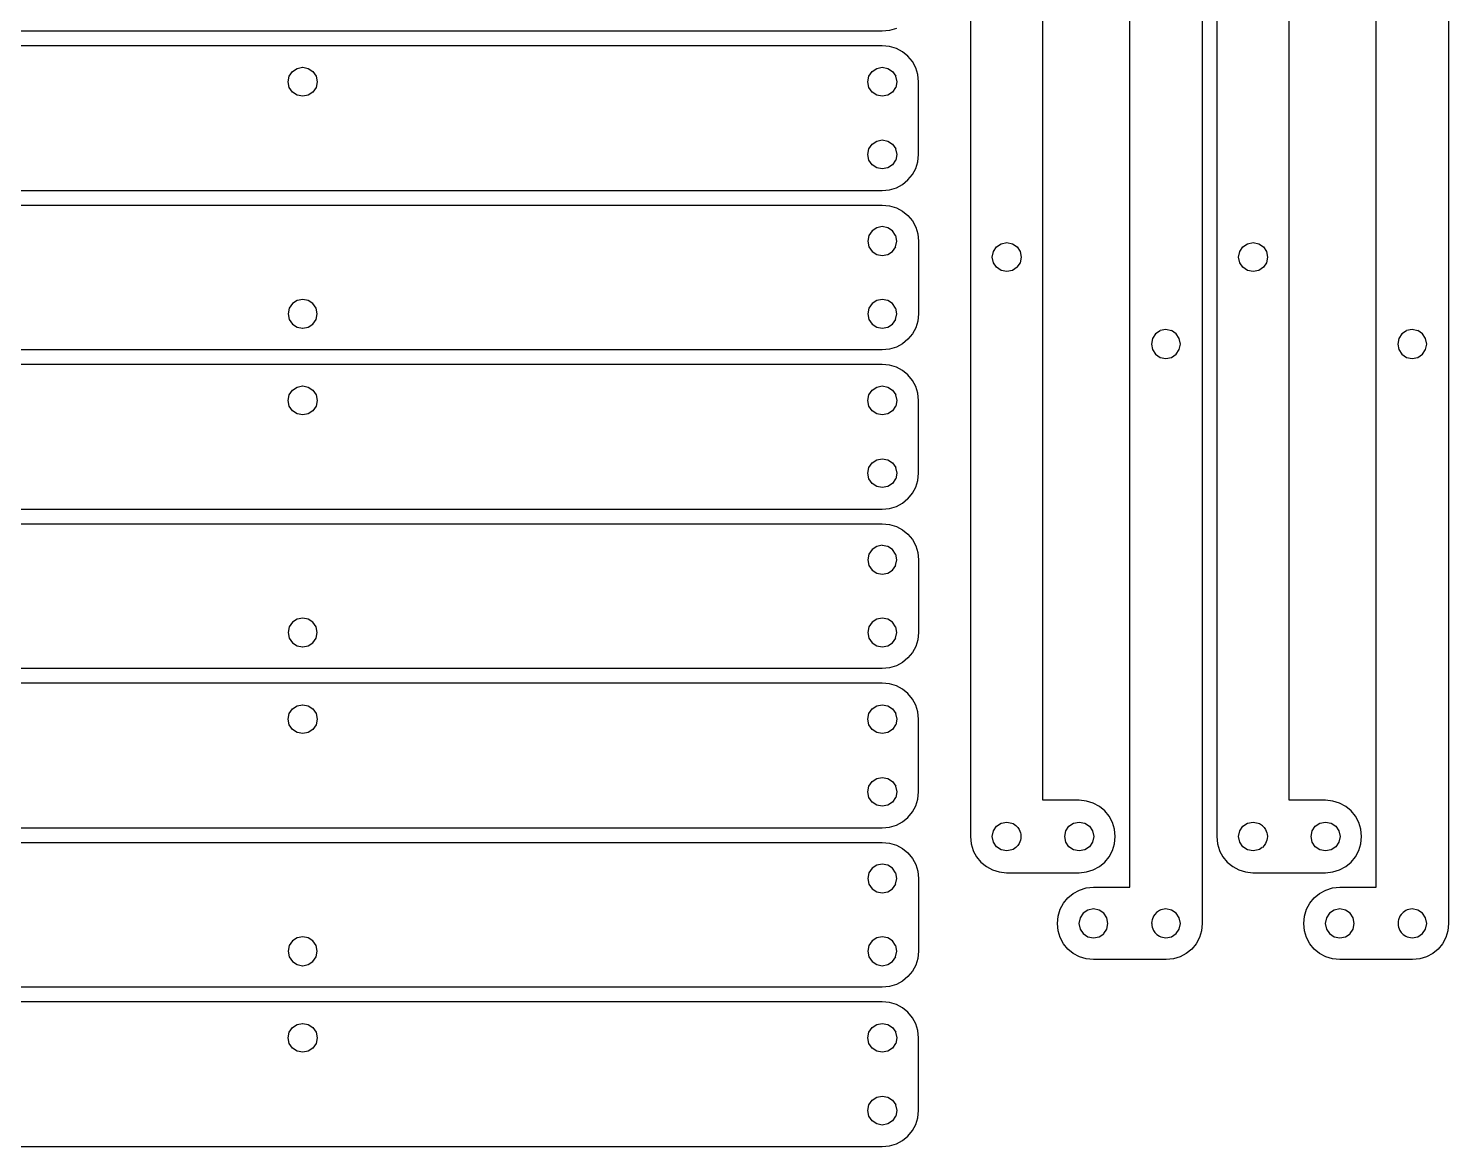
# Model space of a CAD drawing. Extents: x -265 to 665, y -93 to 439.
# Drawn here: x 468.9 to 664.9, y 112.8 to 267.2 of the extents above; entities that cross this region are included whole.
import ezdxf

# ---------------------------------------------------------------- set-up
doc = ezdxf.new("R2010")
doc.units = 0

msp = doc.modelspace()

# ---------------------------------------------------------------- linework, layer by layer
at = {"layer": 'Calque 1'}
for p, q in [((598.941, 432.088), (598.941, 155.588)), ((632.941, 432.088), (632.941, 155.588)), ((608.941, 160.585), (608.941, 427.086)), ((642.939, 160.585), (642.939, 427.086)), ((630.94, 420.086), (630.94, 143.586)), ((664.939, 420.086), (664.939, 143.586)), ((620.941, 148.584), (620.941, 415.084)), ((654.941, 148.584), (654.941, 415.084)), ((586.785, 266.772), (310.285, 266.772)), ((587.795, 266.872), (586.78482, 266.771458)), ((588.735, 267.163), (587.795201, 266.871959)), ((586.785, 264.772), (310.285, 264.772)), ((587.795, 264.671), (586.78482, 264.771542)), ((588.735, 264.38), (587.795201, 264.671041)), ((589.584, 263.92), (588.734424, 264.380374)), ((590.324, 263.311), (589.584491, 263.919541)), ((590.933, 262.57), (590.323401, 263.310835)), ((504.942, 260.567), (505.370783, 261.201999)), ((505.371, 261.202), (506.006899, 261.630624)), ((506.006, 261.631), (506.784588, 261.78975)), ((506.785, 261.79), (507.563244, 261.63125)), ((507.563, 261.631), (508.198661, 261.202376)), ((508.199, 261.202), (508.627624, 260.567001)), ((584.942, 260.567), (585.370624, 261.201999)), ((585.371, 261.202), (586.006793, 261.630624)), ((586.007, 261.631), (586.785403, 261.78975)), ((586.785, 261.79), (587.563403, 261.63125)), ((587.563, 261.631), (588.198528, 261.202376)), ((588.199, 261.202), (588.62736, 260.567001)), ((591.393, 261.721), (590.933155, 262.570311)), ((591.684, 260.782), (591.393488, 261.72127)), ((591.785, 259.771), (591.683665, 260.78171)), ((504.942, 259.012), (504.784891, 259.789874)), ((504.785, 259.789), (504.942242, 260.566874)), ((505.37, 258.374), (504.941296, 259.011645)), ((508.628, 259.012), (508.199481, 258.374355)), ((508.785, 259.789), (508.627891, 259.011126)), ((508.628, 260.567), (508.785189, 259.789126)), ((584.942, 259.012), (584.784838, 259.789874)), ((584.785, 259.789), (584.942427, 260.566874)), ((585.37, 258.374), (584.941376, 259.011645)), ((588.627, 259.012), (588.19864, 258.374355)), ((588.627, 260.567), (588.784162, 259.789126)), ((588.784, 259.789), (588.627102, 259.011126)), ((591.785, 249.772), (591.785, 259.771)), ((506.006, 257.945), (505.370048, 258.373624)), ((506.785, 257.789), (506.006253, 257.945104)), ((506.785, 257.789), (506.785, 257.789)), ((507.564, 257.948), (506.785517, 257.78925)), ((508.199, 258.374), (507.563392, 257.948021)), ((586.007, 257.945), (585.370942, 258.373624)), ((586.785, 257.789), (586.006597, 257.945104)), ((586.785, 257.789), (586.785, 257.789)), ((587.564, 257.948), (586.785332, 257.78925)), ((588.199, 258.374), (587.563472, 257.948021)), ((584.942, 250.532), (585.370624, 251.167002)), ((585.371, 251.167), (586.006793, 251.595624)), ((586.007, 251.595), (586.785403, 251.75375)), ((586.785, 251.754), (587.563403, 251.59525)), ((587.563, 251.595), (588.198528, 251.166378)), ((588.199, 251.167), (588.62736, 250.532001)), ((584.942, 248.976), (584.784838, 249.753874)), ((584.785, 249.754), (584.942427, 250.531874)), ((585.37, 248.338), (584.941376, 248.975645)), ((588.627, 248.976), (588.19864, 248.338355)), ((588.627, 250.532), (588.784162, 249.754126)), ((588.784, 249.754), (588.627102, 248.976126)), ((591.684, 248.762), (591.785071, 249.77271)), ((586.007, 247.91), (585.370942, 248.338624)), ((586.785, 247.754), (586.006597, 247.910107)), ((586.785, 247.754), (586.785, 247.754)), ((587.564, 247.91), (586.785332, 247.753896)), ((588.199, 248.338), (587.563472, 247.909376)), ((590.324, 246.232), (590.933599, 246.972835)), ((590.934, 246.973), (591.39411, 247.822311)), ((591.394, 247.822), (591.684512, 248.76127)), ((587.795, 244.872), (588.734534, 245.163041)), ((588.735, 245.163), (589.584576, 245.623374)), ((589.584, 245.624), (590.323509, 246.232541)), ((310.286, 244.772), (586.785, 244.772)), ((586.785, 244.772), (587.79544, 244.872542)), ((310.286, 242.772), (586.785, 242.772)), ((586.785, 242.772), (587.79544, 242.671458)), ((587.795, 242.671), (588.734534, 242.379959)), ((588.735, 242.38), (589.584576, 241.919626)), ((589.584, 241.92), (590.323509, 241.311459)), ((590.324, 241.311), (590.933599, 240.570168)), ((585.37, 239.205), (584.941376, 238.570001)), ((586.007, 239.634), (585.370942, 239.205376)), ((586.785, 239.79), (586.006597, 239.633896)), ((587.563, 239.634), (586.784597, 239.790107)), ((586.785, 239.79), (586.785, 239.79)), ((588.199, 239.205), (587.563472, 239.633624)), ((588.627, 238.57), (588.198376, 239.204999)), ((590.934, 240.57), (591.39411, 239.720689)), ((591.394, 239.721), (591.684512, 238.78173)), ((584.942, 238.57), (584.784838, 237.789483)), ((584.785, 237.789), (584.942427, 237.011126)), ((588.627, 237.012), (588.784162, 237.789874)), ((588.784, 237.789), (588.627102, 238.56952)), ((591.684, 238.782), (591.785071, 237.77129)), ((591.785, 237.771), (591.785, 227.772)), ((602.545, 237.002), (603.180793, 237.430624)), ((603.181, 237.43), (603.959403, 237.587162)), ((603.959, 237.588), (604.737403, 237.430838)), ((604.737, 237.43), (605.372793, 237.00164)), ((636.544, 237.002), (637.178999, 237.430624)), ((637.179, 237.43), (637.956874, 237.587162)), ((637.957, 237.588), (638.73752, 237.430838)), ((638.738, 237.43), (639.372999, 237.00164)), ((584.942, 237.012), (585.370624, 236.377001)), ((585.371, 236.377), (586.006793, 235.948378)), ((586.007, 235.948), (586.785403, 235.78925)), ((586.785, 235.789), (587.563403, 235.94775)), ((587.563, 235.948), (588.198528, 236.376624)), ((588.199, 236.377), (588.62736, 237.012002)), ((602.116, 234.809), (601.958838, 235.587668)), ((601.959, 235.588), (602.116162, 236.366139)), ((602.116, 236.366), (602.544624, 237.001528)), ((605.373, 237.002), (605.80136, 236.366472)), ((605.801, 236.367), (605.958162, 235.588597)), ((605.959, 235.588), (605.801838, 234.809332)), ((605.959, 235.588), (605.959, 235.588)), ((635.957, 235.588), (636.11575, 236.366139)), ((636.116, 234.809), (635.95725, 235.587668)), ((636.116, 236.366), (636.544624, 237.001528)), ((639.373, 237.002), (639.801624, 236.366472)), ((639.957, 235.588), (639.800896, 234.809332)), ((639.801, 236.367), (639.957104, 235.588597)), ((639.957, 235.588), (639.957, 235.588)), ((602.545, 234.174), (602.116376, 234.809793)), ((603.181, 233.745), (602.545207, 234.173889)), ((603.959, 233.588), (603.180597, 233.745162)), ((604.738, 233.745), (603.959332, 233.587838)), ((605.373, 234.173), (604.737472, 233.744376)), ((605.801, 234.809), (605.37264, 234.172942)), ((636.544, 234.174), (636.115376, 234.809793)), ((637.179, 233.745), (636.544001, 234.173889)), ((637.957, 233.588), (637.179126, 233.745162)), ((638.738, 233.745), (637.95748, 233.587838)), ((639.373, 234.173), (638.738001, 233.744376)), ((639.801, 234.809), (639.372376, 234.172942)), ((506.006, 229.598), (505.370075, 229.169376)), ((506.785, 229.754), (506.006253, 229.597896)), ((506.785, 229.754), (506.785, 229.754)), ((507.564, 229.598), (506.785517, 229.754104)), ((508.199, 229.169), (507.563366, 229.597624)), ((586.007, 229.598), (585.370942, 229.169376)), ((586.785, 229.754), (586.006597, 229.597896)), ((587.563, 229.598), (586.784597, 229.754104)), ((586.785, 229.754), (586.785, 229.754)), ((588.199, 229.169), (587.563472, 229.597624)), ((504.942, 228.532), (504.784917, 227.754126)), ((504.785, 227.754), (504.942242, 226.976126)), ((505.37, 229.169), (504.94127, 228.531355)), ((508.628, 228.532), (508.199508, 229.169645)), ((508.785, 227.754), (508.627891, 228.531874)), ((508.628, 226.976), (508.785189, 227.753874)), ((584.942, 228.532), (584.784838, 227.754126)), ((584.785, 227.754), (584.942427, 226.976126)), ((585.37, 229.169), (584.941376, 228.531355)), ((588.627, 228.532), (588.198376, 229.169645)), ((588.627, 226.976), (588.784162, 227.753874)), ((588.784, 227.754), (588.627102, 228.531874)), ((591.785, 227.772), (591.683665, 226.76129)), ((504.942, 226.976), (505.370757, 226.341001)), ((505.371, 226.341), (506.006899, 225.912376)), ((506.006, 225.912), (506.784588, 225.75325)), ((506.785, 225.754), (507.563271, 225.91275)), ((507.563, 225.912), (508.198634, 226.340624)), ((508.199, 226.341), (508.627624, 226.975999)), ((584.942, 226.976), (585.370624, 226.341001)), ((585.371, 226.341), (586.006793, 225.912376)), ((586.007, 225.912), (586.785403, 225.75325)), ((586.785, 225.754), (587.563403, 225.91275)), ((587.563, 225.912), (588.198528, 226.340624)), ((588.199, 226.341), (588.62736, 226.975999)), ((591.393, 225.822), (590.933155, 224.972689)), ((591.684, 226.762), (591.393488, 225.82273)), ((625.144, 225.428), (624.508472, 224.99964)), ((625.923, 225.586), (625.144597, 225.428838)), ((626.701, 225.428), (625.922597, 225.585162)), ((627.337, 225), (626.701207, 225.428624)), ((659.142, 225.428), (658.507001, 224.99964)), ((659.923, 225.586), (659.14248, 225.428838)), ((660.701, 225.428), (659.923126, 225.585162)), ((661.336, 225), (660.701001, 225.428624)), ((589.584, 223.624), (588.734424, 223.163626)), ((590.324, 224.235), (589.584491, 223.623813)), ((590.933, 224.973), (590.323401, 224.234813)), ((624.08, 224.364), (623.922838, 223.585597)), ((623.923, 223.586), (624.080162, 222.807332)), ((623.923, 223.586), (623.923, 223.586)), ((624.509, 225), (624.080376, 224.364472)), ((627.766, 224.364), (627.337376, 224.999264)), ((627.923, 223.586), (627.765838, 224.364403)), ((627.766, 222.807), (627.923162, 223.585668)), ((657.922, 223.586), (658.078104, 222.807332)), ((657.922, 223.586), (657.922, 223.586)), ((658.079, 224.364), (657.922896, 223.585597)), ((658.507, 225), (658.078376, 224.364472)), ((661.764, 224.364), (661.335376, 224.999264)), ((661.764, 222.807), (661.92275, 223.585668)), ((661.923, 223.586), (661.76425, 224.364403)), ((586.785, 222.772), (310.285, 222.772)), ((587.795, 222.875), (586.78482, 222.771813)), ((588.735, 223.163), (587.795201, 222.874605)), ((624.08, 222.807), (624.50836, 222.171207)), ((624.509, 222.172), (625.144793, 221.743111)), ((625.144, 221.743), (625.922403, 221.585838)), ((625.923, 221.586), (626.701668, 221.743162)), ((626.701, 221.743), (627.336528, 222.171889)), ((627.337, 222.172), (627.765624, 222.807793)), ((658.079, 222.807), (658.507624, 222.171207)), ((658.507, 222.172), (659.141999, 221.743111)), ((659.142, 221.743), (659.92252, 221.585838)), ((659.923, 221.586), (660.700874, 221.743162)), ((660.701, 221.743), (661.335999, 222.171889)), ((661.336, 222.172), (661.764624, 222.807793)), ((586.785, 220.771), (310.285, 220.771)), ((587.795, 220.671), (586.78482, 220.771542)), ((588.735, 220.38), (587.795201, 220.671041)), ((589.584, 219.919), (588.734424, 220.379374)), ((590.324, 219.311), (589.584491, 219.919544)), ((505.371, 217.205), (506.006899, 217.633624)), ((506.006, 217.633), (506.784588, 217.789104)), ((506.785, 217.79), (507.563244, 217.631253)), ((507.563, 217.631), (508.198661, 217.202376)), ((585.371, 217.205), (586.006793, 217.633624)), ((586.007, 217.633), (586.785403, 217.789104)), ((586.785, 217.79), (587.563403, 217.631253)), ((587.563, 217.631), (588.198528, 217.202376)), ((590.933, 218.57), (590.323401, 219.310832)), ((591.393, 217.721), (590.933155, 218.570311)), ((591.684, 216.782), (591.393488, 217.72127)), ((504.942, 215.011), (504.784891, 215.788874)), ((504.785, 215.789), (504.942242, 216.566874)), ((504.942, 216.567), (505.370783, 217.204645)), ((508.199, 217.202), (508.627624, 216.567001)), ((508.785, 215.789), (508.627891, 215.011126)), ((508.628, 216.567), (508.785189, 215.789126)), ((584.942, 215.011), (584.784838, 215.788874)), ((584.785, 215.789), (584.942427, 216.566874)), ((584.942, 216.567), (585.370624, 217.204645)), ((588.199, 217.202), (588.62736, 216.567001)), ((588.627, 216.567), (588.784162, 215.789126)), ((588.784, 215.789), (588.627102, 215.011126)), ((591.785, 215.771), (591.683665, 216.78171)), ((591.785, 205.772), (591.785, 215.771)), ((505.37, 214.376), (504.941296, 215.010999)), ((506.006, 213.948), (505.370048, 214.376624)), ((506.785, 213.789), (506.006253, 213.94775)), ((506.785, 213.789), (506.785, 213.789)), ((507.564, 213.948), (506.785517, 213.78925)), ((508.199, 214.376), (507.563392, 213.947376)), ((508.628, 215.011), (508.199481, 214.376001)), ((585.37, 214.376), (584.941376, 215.010999)), ((586.007, 213.948), (585.370942, 214.376624)), ((586.785, 213.789), (586.006597, 213.94775)), ((586.785, 213.789), (586.785, 213.789)), ((587.564, 213.948), (586.785332, 213.78925)), ((588.199, 214.376), (587.563472, 213.947376)), ((588.627, 215.011), (588.19864, 214.376001)), ((584.785, 205.754), (584.942427, 206.531874)), ((584.942, 206.532), (585.370624, 207.166999)), ((585.371, 207.167), (586.006793, 207.595624)), ((586.007, 207.595), (586.785403, 207.75375)), ((586.785, 207.754), (587.563403, 207.59525)), ((587.563, 207.595), (588.198528, 207.166376)), ((588.199, 207.167), (588.62736, 206.532001)), ((588.627, 206.532), (588.784162, 205.754126)), ((584.942, 204.976), (584.784838, 205.753874)), ((585.37, 204.338), (584.941376, 204.975645)), ((586.007, 203.91), (585.370942, 204.338624)), ((586.785, 203.753), (586.006597, 203.909104)), ((587.564, 203.91), (586.785332, 203.753896)), ((588.199, 204.338), (587.563472, 203.909376)), ((588.627, 204.976), (588.19864, 204.338355)), ((588.784, 205.754), (588.627102, 204.976126)), ((591.394, 203.822), (591.684512, 204.76127)), ((591.684, 204.762), (591.785071, 205.77271)), ((586.785, 203.753), (586.785, 203.753)), ((589.584, 201.624), (590.323509, 202.232541)), ((590.324, 202.232), (590.933599, 202.972832)), ((590.934, 202.973), (591.39411, 203.822311)), ((310.286, 200.772), (586.785, 200.772)), ((586.785, 200.772), (587.79544, 200.872542)), ((587.795, 200.872), (588.734534, 201.163041)), ((588.735, 201.163), (589.584576, 201.623374)), ((310.286, 198.771), (586.785, 198.771)), ((586.785, 198.771), (587.79544, 198.670458)), ((587.795, 198.671), (588.734534, 198.379959)), ((588.735, 198.38), (589.584576, 197.919628)), ((589.584, 197.919), (590.323509, 197.310459)), ((590.324, 197.311), (590.933599, 196.572813)), ((590.934, 196.573), (591.39411, 195.721045)), ((584.942, 194.57), (584.784838, 193.78948)), ((585.37, 195.205), (584.941376, 194.570001)), ((586.007, 195.633), (585.370942, 195.204376)), ((586.785, 195.79), (586.006597, 195.633896)), ((587.563, 195.633), (586.784597, 195.789104)), ((586.785, 195.79), (586.785, 195.79)), ((588.199, 195.205), (587.563472, 195.633624)), ((588.627, 194.57), (588.198376, 195.204999)), ((588.784, 193.789), (588.627102, 194.56952)), ((591.394, 195.721), (591.684512, 194.78173)), ((591.684, 194.781), (591.785071, 193.77294)), ((584.785, 193.789), (584.942427, 193.011126)), ((584.942, 193.011), (585.370624, 192.376001)), ((585.371, 192.376), (586.006793, 191.947376)), ((587.563, 191.948), (588.198528, 192.376624)), ((588.199, 192.376), (588.62736, 193.010999)), ((588.627, 193.011), (588.784162, 193.788874)), ((591.785, 193.773), (591.785, 183.772)), ((586.007, 191.948), (586.785403, 191.791896)), ((586.785, 191.792), (587.563403, 191.948104)), ((504.942, 184.534), (504.784917, 183.753483)), ((505.37, 185.169), (504.94127, 184.534001)), ((506.006, 185.598), (505.370075, 185.169376)), ((506.785, 185.754), (506.006253, 185.597896)), ((506.785, 185.754), (506.785, 185.754)), ((507.564, 185.598), (506.785517, 185.754107)), ((508.199, 185.169), (507.563366, 185.597624)), ((508.628, 184.532), (508.199508, 185.169645)), ((508.785, 183.754), (508.627891, 184.531874)), ((584.942, 184.534), (584.784838, 183.753483)), ((585.37, 185.169), (584.941376, 184.534001)), ((586.007, 185.598), (585.370942, 185.169376)), ((586.785, 185.754), (586.006597, 185.597896)), ((587.563, 185.598), (586.784597, 185.754107)), ((586.785, 185.754), (586.785, 185.754)), ((588.199, 185.169), (587.563472, 185.597624)), ((588.627, 184.532), (588.198376, 185.169645)), ((588.784, 183.754), (588.627102, 184.531874)), ((504.785, 183.754), (504.942242, 182.976126)), ((504.942, 182.976), (505.370757, 182.341001)), ((505.371, 182.341), (506.006899, 181.912378)), ((507.563, 181.912), (508.198634, 182.340624)), ((508.199, 182.341), (508.627624, 182.976002)), ((508.628, 182.976), (508.785189, 183.753874)), ((584.785, 183.754), (584.942427, 182.976126)), ((584.942, 182.976), (585.370624, 182.341001)), ((585.371, 182.341), (586.006793, 181.912378)), ((587.563, 181.912), (588.198528, 182.340624)), ((588.199, 182.341), (588.62736, 182.976002)), ((588.627, 182.976), (588.784162, 183.753874)), ((591.684, 182.761), (591.393488, 181.82173)), ((591.785, 183.772), (591.683665, 182.76129)), ((506.006, 181.912), (506.784588, 181.75325)), ((506.785, 181.753), (507.563271, 181.91175)), ((586.007, 181.912), (586.785403, 181.75325)), ((586.785, 181.753), (587.563403, 181.91175)), ((590.933, 180.973), (590.323401, 180.234813)), ((591.393, 181.822), (590.933155, 180.972689)), ((586.785, 178.772), (310.285, 178.772)), ((587.795, 178.875), (586.78482, 178.771813)), ((588.735, 179.163), (587.795201, 178.874605)), ((589.584, 179.623), (588.734424, 179.162628)), ((590.324, 180.235), (589.584491, 179.623813)), ((586.785, 176.771), (310.285, 176.771)), ((587.795, 176.671), (586.78482, 176.771542)), ((588.735, 176.38), (587.795201, 176.671041)), ((589.584, 175.919), (588.734424, 176.379374)), ((590.324, 175.311), (589.584491, 175.919541)), ((590.933, 174.57), (590.323401, 175.310832)), ((591.393, 173.721), (590.933155, 174.570311)), ((504.785, 171.789), (504.942242, 172.566874)), ((504.942, 172.567), (505.370783, 173.204645)), ((505.371, 173.205), (506.006899, 173.633624)), ((506.006, 173.633), (506.784588, 173.789104)), ((506.785, 173.789), (507.563244, 173.632896)), ((507.563, 173.633), (508.198634, 173.204376)), ((508.199, 173.205), (508.627651, 172.567355)), ((508.628, 172.567), (508.785189, 171.789126)), ((584.785, 171.789), (584.942427, 172.566874)), ((584.942, 172.567), (585.370624, 173.204645)), ((585.371, 173.205), (586.006793, 173.633624)), ((586.007, 173.633), (586.785403, 173.789104)), ((586.785, 173.789), (587.563403, 173.632896)), ((587.563, 173.633), (588.198528, 173.204376)), ((588.199, 173.205), (588.62736, 172.567355)), ((588.627, 172.567), (588.784162, 171.789126)), ((591.684, 172.781), (591.393488, 173.72027)), ((591.785, 171.771), (591.683665, 172.78171)), ((504.942, 171.011), (504.784917, 171.788874)), ((505.37, 170.376), (504.94127, 171.010999)), ((508.628, 171.011), (508.199481, 170.376001)), ((508.785, 171.789), (508.627891, 171.011126)), ((584.942, 171.011), (584.784838, 171.788874)), ((585.37, 170.376), (584.941376, 171.010999)), ((588.627, 171.011), (588.19864, 170.376001)), ((588.784, 171.789), (588.627102, 171.011126)), ((591.785, 161.772), (591.785, 171.771)), ((506.006, 169.948), (505.370048, 170.376624)), ((506.785, 169.789), (506.006253, 169.94775)), ((506.785, 169.789), (506.785, 169.789)), ((507.564, 169.948), (506.785517, 169.78925)), ((508.199, 170.376), (507.563392, 169.947376)), ((586.007, 169.948), (585.370942, 170.376624)), ((586.785, 169.789), (586.006597, 169.94775)), ((586.785, 169.789), (586.785, 169.789)), ((587.564, 169.948), (586.785332, 169.78925)), ((588.199, 170.376), (587.563472, 169.947376)), ((584.942, 162.531), (585.370624, 163.165999)), ((585.371, 163.166), (586.006793, 163.594624)), ((586.007, 163.595), (586.785403, 163.75375)), ((586.785, 163.754), (587.563403, 163.595253)), ((587.563, 163.595), (588.198528, 163.166376)), ((588.199, 163.166), (588.62736, 162.531001)), ((584.942, 160.976), (584.784838, 161.753874)), ((584.785, 161.754), (584.942427, 162.531874)), ((585.37, 160.338), (584.941376, 160.975645)), ((588.627, 160.976), (588.19864, 160.338358)), ((588.627, 162.531), (588.784162, 161.753126)), ((588.784, 161.754), (588.627102, 160.976126)), ((591.394, 159.822), (591.684512, 160.76127)), ((591.684, 160.761), (591.785071, 161.77171)), ((586.007, 159.909), (585.370942, 160.337624)), ((586.785, 159.753), (586.006597, 159.909104)), ((586.785, 159.753), (586.785, 159.753)), ((587.564, 159.912), (586.785332, 159.753253)), ((588.199, 160.338), (587.563472, 159.912021)), ((590.324, 158.232), (590.933599, 158.972832)), ((590.934, 158.973), (591.39411, 159.822311)), ((613.941, 160.586), (608.941, 160.586)), ((614.951, 160.484), (613.94082, 160.585335)), ((615.891, 160.194), (614.951201, 160.484512)), ((616.74, 159.734), (615.890689, 160.193845)), ((617.479, 159.124), (616.739755, 159.733599)), ((618.089, 158.385), (617.479401, 159.124509)), ((647.94, 160.586), (642.939, 160.586)), ((648.95, 160.484), (647.93929, 160.585335)), ((649.89, 160.194), (648.95073, 160.484512)), ((650.739, 159.734), (649.889689, 160.193845)), ((651.477, 159.124), (650.738813, 159.733599)), ((652.088, 158.385), (651.476813, 159.124509)), ((586.785, 156.771), (587.79544, 156.871542)), ((587.795, 156.872), (588.734534, 157.163041)), ((588.735, 157.163), (589.584576, 157.623374)), ((589.584, 157.623), (590.323509, 158.231544)), ((602.117, 156.365), (602.544037, 156.999205)), ((602.544, 156.999), (603.177147, 157.42736)), ((603.177, 157.428), (603.952757, 157.587014)), ((603.953, 157.587), (603.971, 157.587)), ((603.971, 157.587), (604.658122, 157.448623)), ((604.658, 157.448), (604.827598, 157.371536)), ((604.828, 157.372), (605.233606, 157.098686)), ((605.234, 157.098), (605.490381, 156.830771)), ((605.49, 156.831), (605.664096, 156.571973)), ((612.117, 156.367), (612.545624, 157.002528)), ((612.546, 157.002), (613.181793, 157.430624)), ((613.182, 157.431), (613.960403, 157.588162)), ((613.96, 157.588), (614.738403, 157.430838)), ((614.739, 157.431), (615.374528, 157.00264)), ((615.374, 157.002), (615.802624, 156.366207)), ((618.549, 157.535), (618.089155, 158.384576)), ((618.839, 156.596), (618.548488, 157.535534)), ((636.116, 156.365), (636.541979, 156.999205)), ((636.542, 156.999), (637.176999, 157.42736)), ((637.177, 157.428), (637.952228, 157.587014)), ((637.952, 157.587), (637.97, 157.587)), ((637.97, 157.587), (638.657916, 157.448623)), ((638.658, 157.448), (638.827333, 157.371536)), ((638.828, 157.372), (639.232812, 157.098686)), ((639.232, 157.098), (639.488646, 156.830771)), ((639.489, 156.831), (639.663625, 156.571973)), ((646.117, 156.367), (646.545624, 157.002528)), ((646.545, 157.002), (647.179999, 157.430624)), ((647.18, 157.431), (647.957874, 157.588162)), ((647.958, 157.588), (648.735874, 157.430838)), ((648.736, 157.431), (649.373645, 157.00264)), ((649.374, 157.002), (649.802624, 156.366207)), ((652.549, 157.535), (652.088626, 158.384576)), ((652.837, 156.596), (652.548605, 157.535534)), ((310.286, 156.771), (586.785, 156.771)), ((598.942, 155.588), (599.043335, 154.57756)), ((602.116, 154.812), (601.959631, 155.588022)), ((601.96, 155.589), (602.116633, 156.365551)), ((605.859, 155.092), (605.662679, 154.601992)), ((605.664, 156.572), (605.858469, 156.087284)), ((605.899, 155.291), (605.858783, 155.091504)), ((605.859, 156.088), (605.899746, 155.887711)), ((605.899, 155.887), (605.922812, 155.589344)), ((605.923, 155.587), (605.899188, 155.290932)), ((605.923, 155.59), (605.923, 155.587)), ((611.96, 155.588), (612.117162, 156.366403)), ((612.117, 154.81), (611.960102, 155.588403)), ((615.96, 155.588), (615.802838, 154.809332)), ((615.803, 156.367), (615.960162, 155.588597)), ((615.96, 155.588), (615.96, 155.588)), ((618.94, 155.586), (618.838929, 156.59618)), ((618.839, 154.575), (618.940071, 155.58518)), ((632.941, 155.588), (633.041542, 154.57756)), ((635.959, 155.589), (636.115104, 156.365551)), ((636.116, 154.812), (635.959896, 155.588022)), ((639.857, 155.092), (639.661209, 154.601992)), ((639.664, 156.572), (639.857146, 156.087284)), ((639.899, 155.291), (639.856667, 155.091504)), ((639.857, 156.088), (639.899333, 155.887711)), ((639.899, 155.887), (639.922812, 155.589344)), ((639.923, 155.587), (639.899188, 155.290932)), ((639.923, 155.59), (639.923, 155.587)), ((645.958, 155.588), (646.11675, 156.366403)), ((646.117, 154.81), (645.95825, 155.588403)), ((649.802, 156.367), (649.958104, 155.588597)), ((649.959, 155.588), (649.802896, 154.809332)), ((649.959, 155.588), (649.959, 155.588)), ((652.94, 155.586), (652.836813, 156.59618)), ((652.837, 154.575), (652.940187, 155.58518)), ((310.286, 154.771), (586.785, 154.771)), ((586.785, 154.771), (587.79544, 154.670458)), ((587.795, 154.671), (588.734534, 154.379959)), ((588.735, 154.38), (589.584576, 153.919626)), ((589.584, 153.919), (590.323509, 153.310459)), ((590.324, 153.311), (590.933599, 152.572813)), ((599.043, 154.578), (599.331131, 153.644287)), ((599.331, 153.644), (599.336027, 153.631035)), ((599.336, 153.631), (599.790289, 152.792801)), ((602.543, 154.178), (602.116492, 154.812205)), ((603.176, 153.75), (602.543382, 154.178624)), ((603.95, 153.59), (603.175036, 153.749544)), ((603.974, 153.59), (603.95, 153.59)), ((604.655, 153.727), (603.974493, 153.589681)), ((604.83, 153.806), (604.654846, 153.727419)), ((605.233, 154.078), (604.829776, 153.806009)), ((605.493, 154.351), (605.233179, 154.078215)), ((605.663, 154.602), (605.493402, 154.350911)), ((612.546, 154.174), (612.117376, 154.809793)), ((613.182, 153.745), (612.546207, 154.173624)), ((613.96, 153.588), (613.181332, 153.745162)), ((614.739, 153.745), (613.960597, 153.587838)), ((615.374, 154.174), (614.738472, 153.74564)), ((615.803, 154.81), (615.374376, 154.174207)), ((618.089, 152.786), (618.548845, 153.635576)), ((618.549, 153.636), (618.839512, 154.575799)), ((633.041, 154.578), (633.329395, 153.644287)), ((633.329, 153.644), (633.334292, 153.631035)), ((633.335, 153.631), (633.790083, 152.792801)), ((636.542, 154.178), (636.116021, 154.812205)), ((637.174, 153.75), (636.541647, 154.178624)), ((637.949, 153.59), (637.173772, 153.749544)), ((637.973, 153.59), (637.949, 153.59)), ((638.653, 153.727), (637.973022, 153.589681)), ((638.83, 153.806), (638.652729, 153.727419)), ((639.232, 154.078), (638.829834, 153.806009)), ((639.492, 154.351), (639.232709, 154.078215)), ((639.661, 154.602), (639.491667, 154.350911)), ((646.545, 154.174), (646.116376, 154.809793)), ((647.18, 153.745), (646.545001, 154.173624)), ((647.958, 153.588), (647.180126, 153.745162)), ((648.739, 153.745), (647.95848, 153.587838)), ((649.374, 154.174), (648.739001, 153.74564)), ((649.802, 154.81), (649.373376, 154.174207)), ((652.088, 152.786), (652.548374, 153.635576)), ((652.549, 153.636), (652.837395, 154.575799)), ((585.37, 151.205), (584.941376, 150.570001)), ((586.007, 151.633), (585.370942, 151.204376)), ((586.785, 151.789), (586.006597, 151.632896)), ((587.563, 151.633), (586.784597, 151.789104)), ((586.785, 151.789), (586.785, 151.789)), ((588.199, 151.205), (587.563472, 151.633624)), ((588.627, 150.57), (588.198376, 151.204999)), ((590.934, 152.573), (591.39411, 151.723689)), ((591.394, 151.723), (591.684512, 150.781085)), ((599.79, 152.793), (599.795027, 152.782417)), ((599.795, 152.782), (600.40116, 152.046988)), ((600.402, 152.047), (601.141509, 151.437401)), ((601.141, 151.438), (601.987401, 150.979742)), ((601.988, 150.979), (601.99091, 150.975825)), ((601.99, 150.976), (601.99, 150.976)), ((601.99, 150.976), (601.994, 150.976)), ((601.994, 150.976), (602.92983, 150.686546)), ((614.951, 150.687), (615.890799, 150.977512)), ((615.891, 150.977), (616.740311, 151.436845)), ((616.74, 151.437), (617.479245, 152.046599)), ((617.479, 152.047), (618.088599, 152.786509)), ((633.79, 152.793), (633.795292, 152.782417)), ((633.795, 152.782), (634.400895, 152.046988)), ((634.401, 152.047), (635.139187, 151.437401)), ((635.139, 151.438), (635.985666, 150.979742)), ((635.986, 150.979), (635.988646, 150.975825)), ((635.989, 150.976), (635.989, 150.976)), ((635.989, 150.976), (635.991, 150.976)), ((635.991, 150.976), (636.927624, 150.686546)), ((648.95, 150.687), (649.88927, 150.977512)), ((649.89, 150.977), (650.739311, 151.436845)), ((650.739, 151.437), (651.477187, 152.046599)), ((651.477, 152.047), (652.088187, 152.786509)), ((584.942, 150.57), (584.784838, 149.78948)), ((584.785, 149.789), (584.942427, 149.011126)), ((584.942, 149.011), (585.370624, 148.376001)), ((588.199, 148.376), (588.62736, 149.010999)), ((588.627, 149.011), (588.784162, 149.788874)), ((588.784, 149.789), (588.627102, 150.56952)), ((591.684, 150.781), (591.785071, 149.77294)), ((591.785, 149.773), (591.785, 139.772)), ((602.929, 150.687), (602.932, 150.687)), ((602.932, 150.687), (602.932, 150.687)), ((602.932, 150.687), (602.932, 150.687)), ((602.932, 150.687), (603.94085, 150.585665)), ((603.941, 150.586), (603.941, 150.585)), ((603.941, 150.585), (613.941, 150.585)), ((613.941, 150.585), (614.95118, 150.686335)), ((636.928, 150.687), (636.93, 150.687)), ((636.93, 150.687), (636.93, 150.687)), ((636.93, 150.687), (636.93, 150.687)), ((636.93, 150.687), (637.94071, 150.585665)), ((637.941, 150.586), (637.938354, 150.585735)), ((637.939, 150.585), (647.94, 150.585)), ((647.94, 150.585), (648.95071, 150.686335)), ((585.371, 148.376), (586.006793, 147.947376)), ((586.007, 147.948), (586.785403, 147.791896)), ((586.785, 147.792), (587.563403, 147.948104)), ((587.563, 147.948), (588.198528, 148.376624)), ((611.793, 146.383), (612.402599, 147.122509)), ((612.402, 147.122), (613.141245, 147.731599)), ((613.142, 147.732), (613.991311, 148.191845)), ((613.991, 148.192), (614.930799, 148.482512)), ((614.931, 148.482), (615.94118, 148.583335)), ((615.941, 148.584), (620.941, 148.584)), ((645.791, 146.383), (646.399541, 147.122509)), ((646.4, 147.122), (647.140832, 147.731599)), ((647.141, 147.732), (647.990311, 148.191845)), ((647.99, 148.192), (648.92927, 148.482512)), ((648.929, 148.482), (649.93971, 148.583335)), ((649.94, 148.584), (654.941, 148.584)), ((611.042, 144.594), (611.332512, 145.533799)), ((611.333, 145.534), (611.792845, 146.383311)), ((615.144, 145.429), (614.508472, 145.00064)), ((615.922, 145.586), (615.143597, 145.428838)), ((616.701, 145.429), (615.922597, 145.586162)), ((617.337, 145), (616.701207, 145.428624)), ((624.648, 145.097), (624.391884, 144.829771)), ((625.054, 145.37), (624.64813, 145.096686)), ((625.223, 145.446), (625.053667, 145.3698)), ((625.911, 145.585), (625.223613, 145.446623)), ((625.929, 145.585), (625.911, 145.585)), ((626.705, 145.426), (625.929243, 145.585014)), ((627.338, 144.997), (626.704588, 145.42536)), ((645.043, 144.594), (645.331395, 145.533799)), ((645.331, 145.534), (645.791374, 146.383311)), ((649.144, 145.429), (648.506355, 145.00064)), ((649.921, 145.586), (649.143126, 145.428838)), ((650.699, 145.429), (649.921126, 145.586162)), ((651.334, 145), (650.699001, 145.428624)), ((658.647, 145.097), (658.390354, 144.829771)), ((659.052, 145.37), (658.647188, 145.096686)), ((659.222, 145.446), (659.052667, 145.3698)), ((659.91, 145.585), (659.222084, 145.446623)), ((659.928, 145.585), (659.91, 145.585)), ((660.703, 145.426), (659.927772, 145.585014)), ((661.338, 144.997), (660.703001, 145.42536)), ((611.042, 142.573), (610.940929, 143.58318)), ((610.941, 143.584), (611.042071, 144.59418)), ((614.08, 144.365), (613.922838, 143.586597)), ((613.923, 143.586), (614.080162, 142.807332)), ((613.923, 143.586), (613.923, 143.586)), ((614.508, 145), (614.079376, 144.364207)), ((617.765, 144.365), (617.336376, 145.000528)), ((617.922, 143.586), (617.764838, 144.364403)), ((617.765, 142.808), (617.922162, 143.586403)), ((623.958, 143.588), (623.958, 143.585)), ((623.982, 143.885), (623.958188, 143.587344)), ((623.959, 143.586), (623.982812, 143.289667)), ((624.023, 144.086), (623.982254, 143.885711)), ((623.983, 143.289), (624.023217, 143.089504)), ((624.023, 143.09), (624.219321, 142.599992)), ((624.218, 144.57), (624.023267, 144.085284)), ((624.392, 144.83), (624.217904, 144.570973)), ((627.765, 144.363), (627.338228, 144.997205)), ((627.765, 142.81), (627.921369, 143.586022)), ((627.922, 143.587), (627.765367, 144.363551)), ((630.94, 143.586), (630.836813, 142.57556)), ((644.939, 143.584), (645.042187, 144.59418)), ((645.043, 142.573), (644.939813, 143.58318)), ((648.077, 144.365), (647.920896, 143.586597)), ((647.921, 143.586), (648.077104, 142.807332)), ((647.921, 143.586), (647.921, 143.586)), ((648.506, 145), (648.077376, 144.364207)), ((651.763, 144.365), (651.334376, 145.000528)), ((651.763, 142.808), (651.92175, 143.586403)), ((651.922, 143.586), (651.76325, 144.364403)), ((657.957, 143.588), (657.957, 143.585)), ((657.957, 143.586), (657.980812, 143.289667)), ((657.981, 143.885), (657.957188, 143.587344)), ((658.023, 144.086), (657.980667, 143.885711)), ((657.981, 143.289), (658.020688, 143.089504)), ((658.02, 143.09), (658.218437, 142.599992)), ((658.216, 144.57), (658.022854, 144.085284)), ((658.391, 144.83), (658.216375, 144.570973)), ((661.764, 144.363), (661.338021, 144.997205)), ((661.92, 143.587), (661.763896, 144.363551)), ((661.764, 142.81), (661.920104, 143.586022)), ((664.939, 143.586), (664.835813, 142.57556)), ((505.37, 141.169), (504.94127, 140.534001)), ((506.006, 141.598), (505.370075, 141.169376)), ((506.785, 141.754), (506.006253, 141.597896)), ((506.785, 141.754), (506.785, 141.754)), ((507.564, 141.598), (506.785517, 141.754104)), ((508.199, 141.169), (507.563366, 141.597624)), ((508.628, 140.534), (508.199508, 141.168999)), ((585.37, 141.169), (584.941376, 140.534001)), ((586.007, 141.598), (585.370942, 141.169376)), ((586.785, 141.754), (586.006597, 141.597896)), ((587.563, 141.598), (586.784597, 141.754104)), ((586.785, 141.754), (586.785, 141.754)), ((588.199, 141.169), (587.563472, 141.597624)), ((588.627, 140.534), (588.198376, 141.168999)), ((611.333, 141.634), (611.042488, 142.573799)), ((611.793, 140.784), (611.333155, 141.633576)), ((614.08, 142.808), (614.50836, 142.172207)), ((614.508, 142.172), (615.143793, 141.74364)), ((615.144, 141.743), (615.922403, 141.585838)), ((615.922, 141.586), (616.700403, 141.743162)), ((616.701, 141.743), (617.336793, 142.171624)), ((617.337, 142.172), (617.765624, 142.807793)), ((624.219, 142.6), (624.388598, 142.348911)), ((624.389, 142.349), (624.648821, 142.076215)), ((624.649, 142.076), (625.052224, 141.804009)), ((625.052, 141.804), (625.227154, 141.725419)), ((625.227, 141.725), (625.907507, 141.587946)), ((625.907, 141.588), (625.931, 141.588)), ((625.931, 141.588), (626.705964, 141.747279)), ((626.706, 141.748), (627.338883, 142.176624)), ((627.339, 142.176), (627.765243, 142.810205)), ((630.546, 141.629), (630.090917, 140.790801)), ((630.551, 141.642), (630.545708, 141.629035)), ((630.837, 142.576), (630.55125, 141.642287)), ((645.331, 141.634), (645.042605, 142.573799)), ((645.791, 140.784), (645.330626, 141.633576)), ((648.077, 142.808), (648.505624, 142.172207)), ((648.506, 142.172), (649.143645, 141.74364)), ((649.144, 141.743), (649.921874, 141.585838)), ((649.921, 141.586), (650.698874, 141.743162)), ((650.699, 141.743), (651.333999, 142.171624)), ((651.334, 142.172), (651.762624, 142.807793)), ((658.219, 142.6), (658.388333, 142.348911)), ((658.388, 142.349), (658.647291, 142.076215)), ((658.647, 142.076), (659.049166, 141.804009)), ((659.05, 141.804), (659.227271, 141.725419)), ((659.227, 141.725), (659.906978, 141.587946)), ((659.907, 141.588), (659.931, 141.588)), ((659.931, 141.588), (660.706228, 141.747279)), ((660.706, 141.748), (661.338353, 142.176624)), ((661.338, 142.176), (661.763979, 142.810205)), ((664.545, 141.629), (664.089917, 140.790801)), ((664.55, 141.642), (664.544708, 141.629035)), ((664.836, 142.576), (664.55025, 141.642287)), ((504.942, 140.534), (504.784917, 139.75348)), ((504.785, 139.753), (504.942242, 138.975126)), ((508.785, 139.753), (508.627891, 140.53352)), ((508.628, 138.976), (508.785189, 139.753874)), ((584.942, 140.534), (584.784838, 139.75348)), ((584.785, 139.753), (584.942427, 138.975126)), ((588.627, 138.976), (588.784162, 139.753874)), ((588.784, 139.753), (588.627102, 140.53352)), ((591.785, 139.772), (591.683665, 138.76394)), ((612.402, 140.045), (611.792401, 140.784509)), ((613.142, 139.435), (612.402755, 140.044599)), ((613.991, 138.975), (613.141689, 139.434845)), ((628.74, 139.436), (627.893599, 138.977478)), ((629.48, 140.045), (628.740491, 139.435401)), ((630.086, 140.78), (629.480105, 140.045253)), ((630.091, 140.791), (630.085708, 140.780152)), ((646.4, 140.045), (645.791459, 140.784509)), ((647.141, 139.435), (646.400168, 140.044599)), ((647.99, 138.975), (647.140689, 139.434845)), ((662.741, 139.436), (661.894334, 138.977478)), ((663.479, 140.045), (662.740813, 139.435401)), ((664.085, 140.78), (663.479105, 140.045253)), ((664.09, 140.791), (664.084708, 140.780152)), ((504.942, 138.976), (505.370757, 138.341001)), ((505.371, 138.341), (506.006899, 137.912376)), ((506.006, 137.912), (506.784588, 137.75325)), ((506.785, 137.753), (507.563271, 137.91175)), ((507.563, 137.912), (508.198634, 138.340624)), ((508.199, 138.341), (508.627624, 138.975999)), ((584.942, 138.976), (585.370624, 138.341001)), ((585.371, 138.341), (586.006793, 137.912376)), ((586.007, 137.912), (586.785403, 137.75325)), ((586.785, 137.753), (587.563403, 137.91175)), ((587.563, 137.912), (588.198528, 138.340624)), ((588.199, 138.341), (588.62736, 138.975999)), ((591.393, 137.822), (590.933155, 136.972689)), ((591.684, 138.764), (591.393488, 137.822085)), ((614.931, 138.685), (613.991201, 138.975512)), ((615.941, 138.583), (614.93082, 138.684335)), ((625.941, 138.583), (615.941, 138.583)), ((625.94, 138.584), (625.94, 138.583)), ((626.949, 138.685), (625.94015, 138.583665)), ((626.952, 138.685), (626.949, 138.685)), ((626.949, 138.685), (626.949, 138.685)), ((626.949, 138.685), (626.949, 138.685)), ((627.888, 138.974), (626.95217, 138.684546)), ((627.891, 138.974), (627.888, 138.974)), ((627.891, 138.974), (627.891, 138.974)), ((627.894, 138.977), (627.89109, 138.97409)), ((648.929, 138.685), (647.98973, 138.975512)), ((649.94, 138.583), (648.92929, 138.684335)), ((659.939, 138.583), (649.94, 138.583)), ((660.949, 138.685), (659.93829, 138.583665)), ((659.939, 138.584), (659.939, 138.583)), ((660.952, 138.685), (660.949, 138.685)), ((660.949, 138.685), (660.949, 138.685)), ((660.949, 138.685), (660.949, 138.685)), ((661.886, 138.974), (660.952022, 138.684546)), ((661.889, 138.974), (661.886, 138.974)), ((661.894, 138.977), (661.888708, 138.97409)), ((661.889, 138.974), (661.889, 138.974)), ((589.584, 135.623), (588.734424, 135.165271)), ((590.324, 136.235), (589.584491, 135.623813)), ((590.933, 136.973), (590.323401, 136.234813)), ((586.785, 134.771), (310.285, 134.771)), ((587.795, 134.875), (586.78482, 134.771813)), ((588.735, 135.166), (587.795201, 134.874959)), ((586.785, 132.771), (310.285, 132.771)), ((587.795, 132.671), (586.78482, 132.771544)), ((588.735, 132.38), (587.795201, 132.671041)), ((589.584, 131.919), (588.734424, 132.379374)), ((590.324, 131.311), (589.584491, 131.919541)), ((505.371, 129.205), (506.006899, 129.633624)), ((506.006, 129.633), (506.784588, 129.789107)), ((506.785, 129.789), (507.563244, 129.632896)), ((507.563, 129.633), (508.198661, 129.204376)), ((585.371, 129.205), (586.006793, 129.633624)), ((586.007, 129.633), (586.785403, 129.789107)), ((586.785, 129.789), (587.563403, 129.632896)), ((587.563, 129.633), (588.198528, 129.204376)), ((590.933, 130.57), (590.323401, 131.310835)), ((591.393, 129.72), (590.933155, 130.569311)), ((591.684, 128.781), (591.393488, 129.72027)), ((504.942, 127.011), (504.784891, 127.788874)), ((504.785, 127.789), (504.942242, 128.566874)), ((504.942, 128.567), (505.370783, 129.204645)), ((508.199, 129.205), (508.627624, 128.567355)), ((508.785, 127.789), (508.627891, 127.011126)), ((508.628, 128.567), (508.785189, 127.789126)), ((584.942, 127.011), (584.784838, 127.788874)), ((584.785, 127.789), (584.942427, 128.566874)), ((584.942, 128.567), (585.370624, 129.204645)), ((588.199, 129.205), (588.62736, 128.567355)), ((588.627, 128.567), (588.784162, 127.789126)), ((588.784, 127.789), (588.627102, 127.011126)), ((591.785, 127.771), (591.683665, 128.78171)), ((591.785, 117.772), (591.785, 127.771)), ((505.37, 126.376), (504.941296, 127.011002)), ((506.006, 125.948), (505.370048, 126.376624)), ((506.785, 125.789), (506.006253, 125.94775)), ((506.785, 125.789), (506.785, 125.789)), ((507.564, 125.948), (506.785517, 125.78925)), ((508.199, 126.376), (507.563392, 125.947378)), ((508.628, 127.011), (508.199481, 126.376001)), ((585.37, 126.376), (584.941376, 127.011002)), ((586.007, 125.948), (585.370942, 126.376624)), ((586.785, 125.789), (586.006597, 125.94775)), ((586.785, 125.789), (586.785, 125.789)), ((587.564, 125.948), (586.785332, 125.78925)), ((588.199, 126.376), (587.563472, 125.947378)), ((588.627, 127.011), (588.19864, 126.376001)), ((585.371, 119.166), (586.006793, 119.594624)), ((586.007, 119.595), (586.785403, 119.75375)), ((586.785, 119.754), (587.563403, 119.59525)), ((587.563, 119.595), (588.198528, 119.166376)), ((584.942, 116.976), (584.784838, 117.753874)), ((584.785, 117.753), (584.942427, 118.530874)), ((584.942, 118.531), (585.370624, 119.165999)), ((588.199, 119.166), (588.62736, 118.531001)), ((588.627, 118.531), (588.784162, 117.753126)), ((588.784, 117.753), (588.627102, 116.975126)), ((591.684, 116.761), (591.785071, 117.77171)), ((585.37, 116.338), (584.941376, 116.975645)), ((586.007, 115.912), (585.370942, 116.337979)), ((586.785, 115.753), (586.006597, 115.91175)), ((586.785, 115.753), (586.785, 115.753)), ((587.564, 115.912), (586.785332, 115.75325)), ((588.199, 116.341), (587.563472, 115.912376)), ((588.627, 116.976), (588.19864, 116.341001)), ((590.934, 114.973), (591.39411, 115.822311)), ((591.394, 115.822), (591.684512, 116.76127)), ((589.584, 113.623), (590.323509, 114.231541)), ((590.324, 114.232), (590.933599, 114.972835)), ((310.286, 112.771), (586.785, 112.771)), ((586.785, 112.771), (587.79544, 112.871542)), ((587.795, 112.872), (588.734534, 113.163041)), ((588.735, 113.163), (589.584576, 113.623374))]:
    msp.add_line(p, q, dxfattribs=at)

doc.saveas('drawing.dxf')
